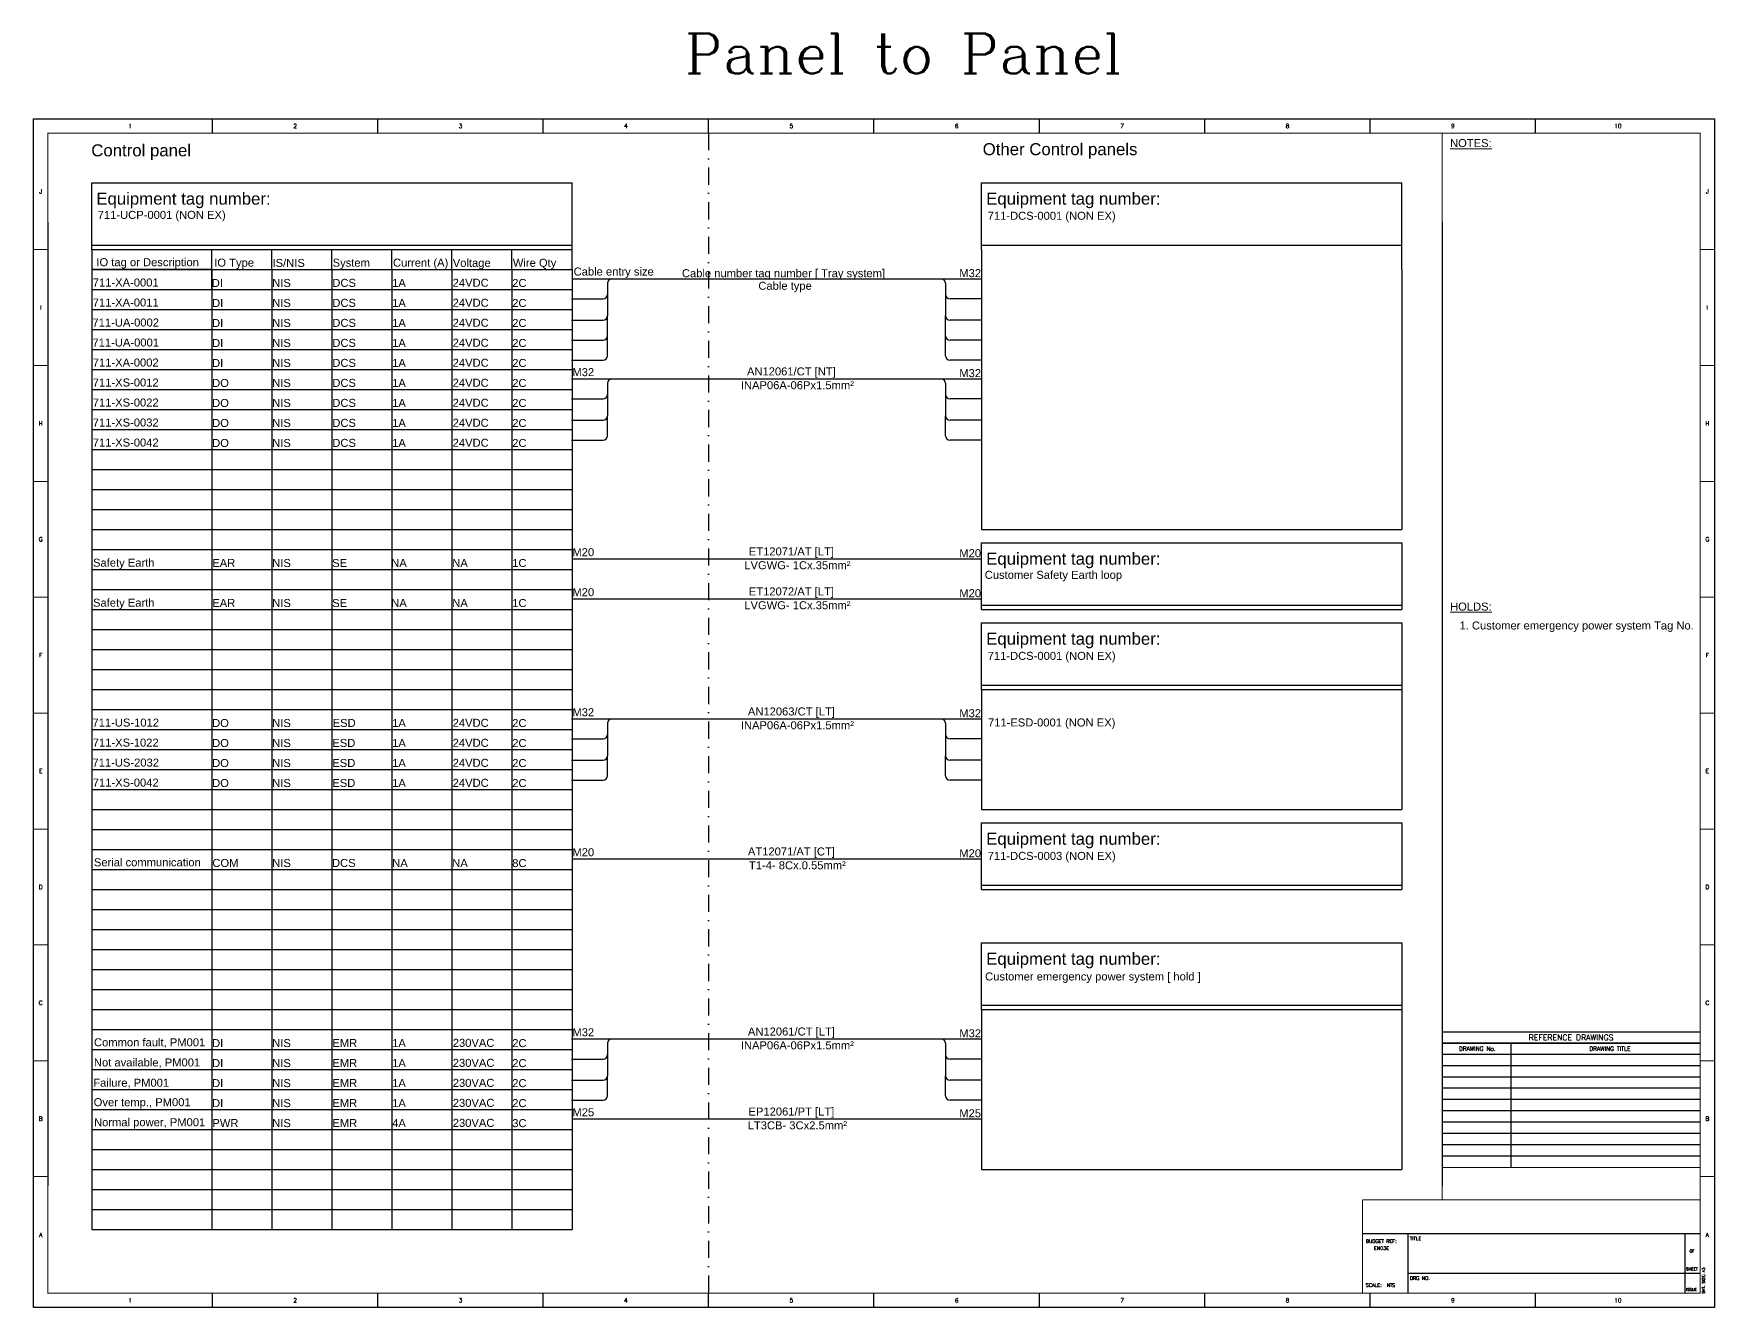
# Model space of a CAD drawing. Header units: millimetres. Extents: x 1546 to 3944, y 8323 to 8646.
# Drawn here: x 3523.7 to 3943.7, y 8323 to 8641.4 of the extents above; entities that cross this region are included whole.
import ezdxf
from ezdxf.enums import TextEntityAlignment as Align

# ---------------------------------------------------------------- set-up
doc = ezdxf.new("R2010")
doc.units = ezdxf.units.MM
doc.linetypes.add('DGN Style 4', pattern=[8.553394, 4.276697, -2.138348, 0, -2.138348])
for name, color, linetype in [('BORDER', 131, 'Continuous'), ('CABLE', 1, 'Continuous'), ('LOCATION', 4, 'Continuous')]:
    doc.layers.add(name, color=color, linetype=linetype)
doc.layers.add('Text', color=7, linetype='Continuous', lineweight=13)
doc.styles.add('Arial', font='arial.ttf', dxfattribs={"width": 0.9, "height": 225})
doc.styles.add('ROMANC', font='romanc.shx')
doc.styles.add('ROMANS', font='romans.shx', dxfattribs={"height": 3})

msp = doc.modelspace()

# ---------------------------------------------------------------- linework, layer by layer
for p, q in [((3568.4, 8616.51), (3568.4, 8620.05)), ((3609.73, 8616.51), (3609.73, 8620.05)), ((3651.06, 8616.51), (3651.06, 8620.05)), ((3692.38, 8616.51), (3692.38, 8620.05)), ((3733.71, 8616.51), (3733.71, 8620.05)), ((3775.04, 8616.51), (3775.04, 8620.05)), ((3816.37, 8616.51), (3816.37, 8620.05)), ((3857.7, 8616.51), (3857.7, 8620.05)), ((3899.03, 8616.51), (3899.03, 8620.05)), ((3568.4, 8322.97), (3568.4, 8326.51)), ((3609.73, 8322.97), (3609.73, 8326.51)), ((3651.06, 8322.97), (3651.06, 8326.51)), ((3692.38, 8322.97), (3692.38, 8326.51)), ((3733.71, 8322.97), (3733.71, 8326.51)), ((3775.04, 8322.97), (3775.04, 8326.51)), ((3816.37, 8322.97), (3816.37, 8326.51)), ((3857.7, 8322.97), (3857.7, 8326.51)), ((3899.03, 8322.97), (3899.03, 8326.51))]:
    msp.add_line(p, q)
at = {"linetype": 'ByBlock', "lineweight": 5}
for p, q in [((3523.71, 8587.37), (3527.25, 8587.37)), ((3940.18, 8587.37), (3943.71, 8587.37)), ((3523.71, 8558.41), (3527.25, 8558.41)), ((3940.18, 8558.41), (3943.71, 8558.41)), ((3523.71, 8529.44), (3527.25, 8529.44)), ((3940.18, 8529.44), (3943.71, 8529.44)), ((3523.71, 8500.48), (3527.25, 8500.48)), ((3940.18, 8500.48), (3943.71, 8500.48)), ((3523.71, 8471.51), (3527.25, 8471.51)), ((3940.18, 8471.51), (3943.71, 8471.51)), ((3523.71, 8442.54), (3527.25, 8442.54)), ((3940.18, 8442.54), (3943.71, 8442.54)), ((3523.71, 8413.58), (3527.25, 8413.58)), ((3940.18, 8413.58), (3943.71, 8413.58)), ((3523.71, 8384.61), (3527.25, 8384.61)), ((3940.18, 8384.61), (3943.71, 8384.61)), ((3523.71, 8355.65), (3527.25, 8355.65)), ((3940.18, 8355.65), (3943.71, 8355.65))]:
    msp.add_line(p, q, dxfattribs=at)
at = {"layer": 'BORDER', "linetype": 'DGN Style 4'}
msp.add_line((3692.38, 8616.51), (3692.38, 8322.97), dxfattribs=at)
at = {"layer": 'BORDER'}
for p, q in [((3538.25, 8587.41), (3538.25, 8604.06)), ((3538.25, 8604.06), (3658.25, 8604.06)), ((3658.25, 8582.41), (3658.25, 8604.06)), ((3760.6, 8604.06), (3865.6, 8604.06)), ((3760.6, 8587.41), (3760.6, 8604.06)), ((3865.6, 8587.41), (3865.6, 8604.06)), ((3527.25, 8594.26), (3527.25, 8353.35)), ((3875.65, 8594.26), (3875.65, 8353.35)), ((3538.25, 8588.51), (3658.25, 8588.51)), ((3538.25, 8587.41), (3553.25, 8587.41)), ((3538.25, 8587.41), (3538.25, 8577.41)), ((3538.25, 8587.41), (3538.25, 8582.41)), ((3568.25, 8582.41), (3568.25, 8587.41)), ((3583.25, 8582.41), (3583.25, 8587.41)), ((3598.25, 8582.41), (3598.25, 8587.41)), ((3613.25, 8582.41), (3613.25, 8587.41)), ((3613.25, 8582.41), (3613.25, 8587.41)), ((3613.25, 8587.41), (3643.25, 8587.41)), ((3628.25, 8582.41), (3628.25, 8587.41)), ((3643.25, 8582.41), (3643.25, 8587.41)), ((3643.25, 8587.41), (3658.25, 8587.41)), ((3760.6, 8587.41), (3760.6, 8577.41)), ((3760.6, 8587.41), (3760.6, 8582.41)), ((3835.6, 8588.51), (3865.6, 8588.51)), ((3865.6, 8582.41), (3865.6, 8587.41)), ((3538.25, 8582.41), (3553.25, 8582.41)), ((3568.25, 8582.41), (3538.25, 8582.41)), ((3538.25, 8582.41), (3538.25, 8577.41)), ((3553.25, 8582.41), (3568.25, 8582.41)), ((3568.25, 8582.41), (3583.25, 8582.41)), ((3568.25, 8582.41), (3568.25, 8342.41)), ((3568.25, 8577.41), (3568.25, 8582.41)), ((3583.25, 8582.41), (3598.25, 8582.41)), ((3583.25, 8582.41), (3583.25, 8342.41)), ((3598.25, 8582.41), (3613.25, 8582.41)), ((3598.25, 8582.41), (3598.25, 8342.41)), ((3613.25, 8582.41), (3613.25, 8342.41)), ((3613.25, 8582.41), (3613.25, 8342.41)), ((3613.25, 8582.41), (3643.25, 8582.41)), ((3628.25, 8582.41), (3628.25, 8342.41)), ((3643.25, 8582.41), (3643.25, 8342.41)), ((3643.25, 8582.41), (3658.25, 8582.41)), ((3658.25, 8582.41), (3658.25, 8342.41)), ((3760.6, 8582.41), (3760.6, 8577.41)), ((3865.6, 8582.41), (3865.6, 8517.41)), ((3538.25, 8577.41), (3553.25, 8577.41)), ((3538.25, 8577.41), (3568.25, 8577.41)), ((3538.25, 8577.41), (3538.25, 8342.41)), ((3553.25, 8577.41), (3613.25, 8577.41)), ((3613.25, 8577.41), (3643.25, 8577.41)), ((3643.25, 8577.41), (3658.25, 8577.41)), ((3760.6, 8577.41), (3760.6, 8517.41)), ((3538.25, 8572.41), (3553.25, 8572.41)), ((3553.25, 8572.41), (3613.25, 8572.41)), ((3613.25, 8572.41), (3643.25, 8572.41)), ((3643.25, 8572.41), (3658.25, 8572.41)), ((3538.25, 8567.41), (3553.25, 8567.41)), ((3553.25, 8567.41), (3613.25, 8567.41)), ((3613.25, 8567.41), (3643.25, 8567.41)), ((3613.25, 8567.41), (3643.25, 8567.41)), ((3643.25, 8567.41), (3658.25, 8567.41)), ((3538.25, 8562.41), (3553.25, 8562.41)), ((3553.25, 8562.41), (3613.25, 8562.41)), ((3613.25, 8562.41), (3643.25, 8562.41)), ((3643.25, 8562.41), (3658.25, 8562.41)), ((3538.25, 8557.41), (3553.25, 8557.41)), ((3553.25, 8557.41), (3613.25, 8557.41)), ((3613.25, 8557.41), (3643.25, 8557.41)), ((3643.25, 8557.41), (3658.25, 8557.41)), ((3538.25, 8552.41), (3553.25, 8552.41)), ((3553.25, 8552.41), (3613.25, 8552.41)), ((3613.25, 8552.41), (3643.25, 8552.41)), ((3643.25, 8552.41), (3658.25, 8552.41)), ((3538.25, 8547.41), (3553.25, 8547.41)), ((3553.25, 8547.41), (3613.25, 8547.41)), ((3613.25, 8547.41), (3643.25, 8547.41)), ((3643.25, 8547.41), (3658.25, 8547.41)), ((3538.25, 8542.41), (3553.25, 8542.41)), ((3553.25, 8542.41), (3613.25, 8542.41)), ((3613.25, 8542.41), (3643.25, 8542.41)), ((3643.25, 8542.41), (3658.25, 8542.41)), ((3643.25, 8542.41), (3658.25, 8542.41)), ((3538.25, 8537.41), (3553.25, 8537.41)), ((3553.25, 8537.41), (3613.25, 8537.41)), ((3613.25, 8537.41), (3643.25, 8537.41)), ((3643.25, 8537.41), (3658.25, 8537.41)), ((3538.25, 8532.41), (3553.25, 8532.41)), ((3553.25, 8532.41), (3613.25, 8532.41)), ((3613.25, 8532.41), (3643.25, 8532.41)), ((3643.25, 8532.41), (3658.25, 8532.41)), ((3538.25, 8527.41), (3553.25, 8527.41)), ((3553.25, 8527.41), (3613.25, 8527.41)), ((3613.25, 8527.41), (3643.25, 8527.41)), ((3643.25, 8527.41), (3658.25, 8527.41)), ((3538.25, 8522.41), (3553.25, 8522.41)), ((3553.25, 8522.41), (3613.25, 8522.41)), ((3613.25, 8522.41), (3643.25, 8522.41)), ((3643.25, 8522.41), (3658.25, 8522.41)), ((3538.25, 8517.41), (3553.25, 8517.41)), ((3553.25, 8517.41), (3613.25, 8517.41)), ((3613.25, 8517.41), (3643.25, 8517.41)), ((3643.25, 8517.41), (3658.25, 8517.41)), ((3760.6, 8517.41), (3775.6, 8517.41)), ((3760.6, 8514.06), (3865.6, 8514.06)), ((3760.6, 8497.41), (3760.6, 8514.06)), ((3775.6, 8517.41), (3835.6, 8517.41)), ((3775.6, 8517.41), (3835.6, 8517.41)), ((3835.6, 8517.41), (3865.6, 8517.41)), ((3865.6, 8514.06), (3865.6, 8497.41)), ((3538.25, 8512.41), (3553.25, 8512.41)), ((3553.25, 8512.41), (3613.25, 8512.41)), ((3613.25, 8512.41), (3643.25, 8512.41)), ((3643.25, 8512.41), (3658.25, 8512.41)), ((3538.25, 8507.41), (3553.25, 8507.41)), ((3553.25, 8507.41), (3613.25, 8507.41)), ((3613.25, 8507.41), (3643.25, 8507.41)), ((3643.25, 8507.41), (3658.25, 8507.41)), ((3538.25, 8502.41), (3553.25, 8502.41)), ((3553.25, 8502.41), (3613.25, 8502.41)), ((3613.25, 8502.41), (3643.25, 8502.41)), ((3643.25, 8502.41), (3658.25, 8502.41)), ((3538.25, 8497.41), (3553.25, 8497.41)), ((3553.25, 8497.41), (3613.25, 8497.41)), ((3613.25, 8497.41), (3643.25, 8497.41)), ((3643.25, 8497.41), (3658.25, 8497.41)), ((3760.6, 8497.41), (3775.6, 8497.41)), ((3835.6, 8498.51), (3865.6, 8498.51)), ((3835.6, 8497.41), (3865.6, 8497.41)), ((3538.25, 8492.41), (3553.25, 8492.41)), ((3553.25, 8492.41), (3613.25, 8492.41)), ((3613.25, 8492.41), (3643.25, 8492.41)), ((3643.25, 8492.41), (3658.25, 8492.41)), ((3760.6, 8494.06), (3865.6, 8494.06)), ((3760.6, 8477.41), (3760.6, 8494.06)), ((3865.6, 8494.06), (3865.6, 8447.41)), ((3538.25, 8487.41), (3553.25, 8487.41)), ((3553.25, 8487.41), (3613.25, 8487.41)), ((3613.25, 8487.41), (3643.25, 8487.41)), ((3643.25, 8487.41), (3658.25, 8487.41)), ((3538.25, 8482.41), (3553.25, 8482.41)), ((3553.25, 8482.41), (3613.25, 8482.41)), ((3613.25, 8482.41), (3643.25, 8482.41)), ((3643.25, 8482.41), (3658.25, 8482.41)), ((3538.25, 8477.41), (3553.25, 8477.41)), ((3553.25, 8477.41), (3613.25, 8477.41)), ((3613.25, 8477.41), (3643.25, 8477.41)), ((3643.25, 8477.41), (3658.25, 8477.41)), ((3760.6, 8477.41), (3775.6, 8477.41)), ((3760.6, 8477.41), (3760.6, 8467.41)), ((3760.6, 8477.41), (3760.6, 8472.41)), ((3835.6, 8478.51), (3865.6, 8478.51)), ((3835.6, 8477.41), (3865.6, 8477.41)), ((3538.25, 8472.41), (3553.25, 8472.41)), ((3553.25, 8472.41), (3613.25, 8472.41)), ((3613.25, 8472.41), (3643.25, 8472.41)), ((3643.25, 8472.41), (3658.25, 8472.41)), ((3760.6, 8472.41), (3760.6, 8467.41)), ((3538.25, 8467.41), (3553.25, 8467.41)), ((3553.25, 8467.41), (3613.25, 8467.41)), ((3613.25, 8467.41), (3643.25, 8467.41)), ((3643.25, 8467.41), (3658.25, 8467.41)), ((3760.6, 8467.41), (3760.6, 8447.41)), ((3538.25, 8462.41), (3553.25, 8462.41)), ((3553.25, 8462.41), (3613.25, 8462.41)), ((3613.25, 8462.41), (3643.25, 8462.41)), ((3643.25, 8462.41), (3658.25, 8462.41)), ((3538.25, 8457.41), (3553.25, 8457.41)), ((3553.25, 8457.41), (3613.25, 8457.41)), ((3613.25, 8457.41), (3643.25, 8457.41)), ((3643.25, 8457.41), (3658.25, 8457.41)), ((3538.25, 8452.41), (3553.25, 8452.41)), ((3538.25, 8452.41), (3553.25, 8452.41)), ((3553.25, 8452.41), (3613.25, 8452.41)), ((3553.25, 8452.41), (3613.25, 8452.41)), ((3613.25, 8452.41), (3643.25, 8452.41)), ((3643.25, 8452.41), (3658.25, 8452.41)), ((3538.25, 8447.41), (3553.25, 8447.41)), ((3553.25, 8447.41), (3613.25, 8447.41)), ((3613.25, 8447.41), (3643.25, 8447.41)), ((3643.25, 8447.41), (3658.25, 8447.41)), ((3760.6, 8447.41), (3865.6, 8447.41)), ((3538.25, 8442.41), (3553.25, 8442.41)), ((3553.25, 8442.41), (3613.25, 8442.41)), ((3613.25, 8442.41), (3643.25, 8442.41)), ((3643.25, 8442.41), (3658.25, 8442.41)), ((3760.6, 8444.06), (3865.6, 8444.06)), ((3760.6, 8427.41), (3760.6, 8444.06)), ((3865.6, 8444.06), (3865.6, 8427.41)), ((3538.25, 8437.41), (3553.25, 8437.41)), ((3553.25, 8437.41), (3613.25, 8437.41)), ((3613.25, 8437.41), (3643.25, 8437.41)), ((3643.25, 8437.41), (3658.25, 8437.41)), ((3538.25, 8432.41), (3553.25, 8432.41)), ((3553.25, 8432.41), (3613.25, 8432.41)), ((3613.25, 8432.41), (3643.25, 8432.41)), ((3643.25, 8432.41), (3658.25, 8432.41)), ((3538.25, 8427.41), (3553.25, 8427.41)), ((3553.25, 8427.41), (3613.25, 8427.41)), ((3613.25, 8427.41), (3643.25, 8427.41)), ((3643.25, 8427.41), (3658.25, 8427.41)), ((3760.6, 8427.41), (3865.6, 8427.41)), ((3835.6, 8428.51), (3865.6, 8428.51)), ((3538.25, 8422.41), (3553.25, 8422.41)), ((3553.25, 8422.41), (3613.25, 8422.41)), ((3613.25, 8422.41), (3643.25, 8422.41)), ((3643.25, 8422.41), (3658.25, 8422.41)), ((3538.25, 8417.41), (3553.25, 8417.41)), ((3553.25, 8417.41), (3613.25, 8417.41)), ((3613.25, 8417.41), (3643.25, 8417.41)), ((3643.25, 8417.41), (3658.25, 8417.41)), ((3760.6, 8414.06), (3865.6, 8414.06)), ((3760.6, 8397.41), (3760.6, 8414.06)), ((3865.6, 8414.06), (3865.6, 8367.41)), ((3538.25, 8412.41), (3553.25, 8412.41)), ((3553.25, 8412.41), (3613.25, 8412.41)), ((3613.25, 8412.41), (3643.25, 8412.41)), ((3643.25, 8412.41), (3658.25, 8412.41)), ((3538.25, 8407.41), (3553.25, 8407.41)), ((3553.25, 8407.41), (3613.25, 8407.41)), ((3613.25, 8407.41), (3643.25, 8407.41)), ((3643.25, 8407.41), (3658.25, 8407.41)), ((3538.25, 8402.41), (3553.25, 8402.41)), ((3553.25, 8402.41), (3613.25, 8402.41)), ((3613.25, 8402.41), (3643.25, 8402.41)), ((3643.25, 8402.41), (3658.25, 8402.41)), ((3538.25, 8397.41), (3553.25, 8397.41)), ((3538.25, 8397.41), (3553.25, 8397.41)), ((3553.25, 8397.41), (3613.25, 8397.41)), ((3553.25, 8397.41), (3613.25, 8397.41)), ((3613.25, 8397.41), (3643.25, 8397.41)), ((3643.25, 8397.41), (3658.25, 8397.41)), ((3760.6, 8397.41), (3775.6, 8397.41)), ((3760.6, 8397.41), (3760.6, 8387.41)), ((3760.6, 8397.41), (3760.6, 8392.41)), ((3835.6, 8398.51), (3865.6, 8398.51)), ((3835.6, 8397.41), (3865.6, 8397.41)), ((3538.25, 8392.41), (3553.25, 8392.41)), ((3553.25, 8392.41), (3613.25, 8392.41)), ((3613.25, 8392.41), (3643.25, 8392.41)), ((3613.25, 8392.41), (3643.25, 8392.41)), ((3643.25, 8392.41), (3658.25, 8392.41)), ((3760.6, 8392.41), (3760.6, 8387.41)), ((3875.65, 8391.85), (3940.18, 8391.85)), ((3538.25, 8387.41), (3553.25, 8387.41)), ((3553.25, 8387.41), (3613.25, 8387.41)), ((3613.25, 8387.41), (3643.25, 8387.41)), ((3643.25, 8387.41), (3658.25, 8387.41)), ((3760.6, 8387.41), (3760.6, 8367.41)), ((3875.65, 8389.03), (3940.18, 8389.03)), ((3940.18, 8389.03), (3875.65, 8389.03)), ((3892.96, 8357.94), (3892.96, 8389.03)), ((3940.18, 8386.2), (3875.65, 8386.2)), ((3940.18, 8383.38), (3875.65, 8383.38)), ((3538.25, 8382.41), (3553.25, 8382.41)), ((3553.25, 8382.41), (3613.25, 8382.41)), ((3613.25, 8382.41), (3643.25, 8382.41)), ((3643.25, 8382.41), (3658.25, 8382.41)), ((3940.18, 8380.55), (3875.65, 8380.55)), ((3538.25, 8377.41), (3553.25, 8377.41)), ((3553.25, 8377.41), (3613.25, 8377.41)), ((3613.25, 8377.41), (3643.25, 8377.41)), ((3643.25, 8377.41), (3658.25, 8377.41)), ((3940.18, 8377.73), (3875.65, 8377.73)), ((3940.18, 8374.9), (3875.65, 8374.9)), ((3538.25, 8372.41), (3553.25, 8372.41)), ((3553.25, 8372.41), (3613.25, 8372.41)), ((3613.25, 8372.41), (3643.25, 8372.41)), ((3643.25, 8372.41), (3658.25, 8372.41)), ((3940.18, 8372.07), (3875.65, 8372.07)), ((3538.25, 8367.41), (3553.25, 8367.41)), ((3553.25, 8367.41), (3613.25, 8367.41)), ((3613.25, 8367.41), (3643.25, 8367.41)), ((3643.25, 8367.41), (3658.25, 8367.41)), ((3760.6, 8367.41), (3760.6, 8357.41)), ((3865.6, 8367.41), (3865.6, 8357.41)), ((3940.18, 8369.25), (3875.65, 8369.25)), ((3940.18, 8366.42), (3875.65, 8366.42)), ((3538.25, 8362.41), (3553.25, 8362.41)), ((3553.25, 8362.41), (3613.25, 8362.41)), ((3613.25, 8362.41), (3643.25, 8362.41)), ((3643.25, 8362.41), (3658.25, 8362.41)), ((3940.18, 8363.6), (3875.65, 8363.6)), ((3940.18, 8360.77), (3875.65, 8360.77)), ((3538.25, 8357.41), (3553.25, 8357.41)), ((3553.25, 8357.41), (3613.25, 8357.41)), ((3613.25, 8357.41), (3643.25, 8357.41)), ((3613.25, 8357.41), (3643.25, 8357.41)), ((3643.25, 8357.41), (3658.25, 8357.41)), ((3760.6, 8357.41), (3865.6, 8357.41)), ((3538.25, 8352.41), (3553.25, 8352.41)), ((3553.25, 8352.41), (3613.25, 8352.41)), ((3613.25, 8352.41), (3643.25, 8352.41)), ((3643.25, 8352.41), (3658.25, 8352.41)), ((3538.25, 8347.41), (3553.25, 8347.41)), ((3553.25, 8347.41), (3613.25, 8347.41)), ((3613.25, 8347.41), (3643.25, 8347.41)), ((3643.25, 8347.41), (3658.25, 8347.41)), ((3538.25, 8342.41), (3553.25, 8342.41)), ((3553.25, 8342.41), (3613.25, 8342.41)), ((3613.25, 8342.41), (3643.25, 8342.41)), ((3643.25, 8342.41), (3658.25, 8342.41)), ((3940.18, 8341.34), (3855.76, 8341.34)), ((3867.17, 8326.51), (3867.17, 8341.34)), ((3936.3, 8341.34), (3936.3, 8326.51)), ((3940.18, 8331.45), (3867.17, 8331.45)), ((3936.3, 8331.45), (3936.3, 8326.51))]:
    msp.add_line(p, q, dxfattribs=at)
msp.add_lwpolyline([(3523.71, 8620.05), (3943.71, 8620.05), (3943.71, 8322.97), (3523.71, 8322.97)], close=True, dxfattribs=at)
at = {"layer": 'BORDER', "const_width": 0.247}
msp.add_lwpolyline([(3940.18, 8616.51), (3527.25, 8616.51), (3527.25, 8326.51), (3940.18, 8326.51)], close=True, dxfattribs=at)
for points in [[(3875.65, 8349.82), (3875.65, 8616.51)], [(3875.65, 8357.94), (3940.18, 8357.94)], [(3855.76, 8326.51), (3855.76, 8349.82)], [(3855.76, 8349.82), (3940.18, 8349.82)]]:
    msp.add_lwpolyline(points, dxfattribs=at)
at = {"layer": 'CABLE', "color": 0}
for p, q in [((3658.25, 8580.09), (3716.87, 8580.09)), ((3658.25, 8580.09), (3753.91, 8580.09)), ((3667.12, 8578.99), (3667.12, 8570.8)), ((3751.61, 8578.99), (3751.61, 8570.8)), ((3753.91, 8580.09), (3760.6, 8580.09)), ((3658.15, 8575.05), (3666.02, 8575.05)), ((3760.58, 8575.05), (3752.71, 8575.05)), ((3643.15, 8570.09), (3643.25, 8570.09)), ((3658.15, 8569.76), (3666.02, 8569.76)), ((3667.12, 8560.86), (3667.12, 8570.8)), ((3751.61, 8560.86), (3751.61, 8570.86)), ((3760.58, 8569.76), (3752.71, 8569.76)), ((3865.51, 8570.09), (3865.6, 8570.09)), ((3658.15, 8564.76), (3666.02, 8564.76)), ((3760.58, 8564.76), (3752.71, 8564.76)), ((3658.15, 8559.76), (3666.02, 8559.76)), ((3760.58, 8559.76), (3752.71, 8559.76)), ((3658.15, 8555.09), (3760.6, 8555.09)), ((3658.25, 8555.09), (3716.87, 8555.09)), ((3667.12, 8553.99), (3667.12, 8545.8)), ((3751.61, 8553.99), (3751.61, 8545.8)), ((3753.91, 8555.09), (3760.6, 8555.09)), ((3658.15, 8550.05), (3666.02, 8550.05)), ((3760.58, 8550.05), (3752.71, 8550.05)), ((3658.15, 8544.76), (3666.02, 8544.76)), ((3667.12, 8540.86), (3667.12, 8545.8)), ((3751.61, 8540.86), (3751.61, 8545.86)), ((3760.58, 8544.76), (3752.71, 8544.76)), ((3658.15, 8539.76), (3666.02, 8539.76)), ((3760.58, 8539.76), (3752.71, 8539.76)), ((3658.25, 8510.09), (3753.91, 8510.09)), ((3753.91, 8510.09), (3760.6, 8510.1)), ((3658.25, 8500.09), (3753.91, 8500.09)), ((3753.91, 8500.09), (3760.6, 8500.1)), ((3658.15, 8470.09), (3760.6, 8470.09)), ((3658.25, 8470.09), (3716.87, 8470.09)), ((3667.12, 8468.99), (3667.12, 8460.8)), ((3751.61, 8468.99), (3751.61, 8460.8)), ((3753.91, 8470.09), (3760.6, 8470.09)), ((3753.91, 8470.09), (3760.6, 8470.09)), ((3658.15, 8465.05), (3666.02, 8465.05)), ((3760.58, 8465.05), (3752.71, 8465.05)), ((3658.15, 8459.76), (3666.02, 8459.76)), ((3667.12, 8455.86), (3667.12, 8460.8)), ((3751.61, 8455.86), (3751.61, 8460.86)), ((3760.58, 8459.76), (3752.71, 8459.76)), ((3658.15, 8454.76), (3666.02, 8454.76)), ((3760.58, 8454.76), (3752.71, 8454.76)), ((3658.25, 8435.09), (3753.91, 8435.09)), ((3753.91, 8435.09), (3760.6, 8435.1)), ((3658.15, 8390.09), (3760.6, 8390.09)), ((3658.25, 8390.09), (3716.87, 8390.09)), ((3667.12, 8388.99), (3667.12, 8380.8)), ((3751.61, 8388.99), (3751.61, 8380.8)), ((3753.91, 8390.09), (3760.6, 8390.09)), ((3658.15, 8385.05), (3666.02, 8385.05)), ((3760.58, 8385.05), (3752.71, 8385.05)), ((3658.15, 8379.76), (3666.02, 8379.76)), ((3667.12, 8375.86), (3667.12, 8380.8)), ((3751.61, 8375.86), (3751.61, 8380.86)), ((3760.58, 8379.76), (3752.71, 8379.76)), ((3658.15, 8374.76), (3666.02, 8374.76)), ((3760.58, 8374.76), (3752.71, 8374.76)), ((3658.25, 8370.09), (3701.87, 8370.09)), ((3658.25, 8370.09), (3753.91, 8370.09)), ((3753.91, 8370.09), (3760.6, 8370.09))]:
    msp.add_line(p, q, dxfattribs=at)
for centre, start, end in [((3668.22, 8578.99), 90, 180), ((3750.51, 8578.99), 0, 90), ((3666.02, 8576.15), 270, 0), ((3752.71, 8576.15), 180, 270), ((3666.02, 8570.86), 270, 0), ((3752.71, 8570.86), 180, 270), ((3666.02, 8565.86), 270, 0), ((3752.71, 8565.86), 180, 270), ((3666.02, 8560.86), 270, 0), ((3752.71, 8560.86), 180, 270), ((3668.22, 8553.99), 90, 180), ((3750.51, 8553.99), 0, 90), ((3666.02, 8551.15), 270, 0), ((3752.71, 8551.15), 180, 270), ((3666.02, 8545.86), 270, 0), ((3752.71, 8545.86), 180, 270), ((3666.02, 8540.86), 270, 0), ((3752.71, 8540.86), 180, 270), ((3668.22, 8468.99), 90, 180), ((3750.51, 8468.99), 0, 90), ((3666.02, 8466.15), 270, 0), ((3752.71, 8466.15), 180, 270), ((3666.02, 8460.86), 270, 0), ((3752.71, 8460.86), 180, 270), ((3666.02, 8455.86), 270, 0), ((3752.71, 8455.86), 180, 270), ((3668.22, 8388.99), 90, 180), ((3750.51, 8388.99), 0, 90), ((3666.02, 8386.15), 270, 0), ((3752.71, 8386.15), 180, 270), ((3666.02, 8380.86), 270, 0), ((3752.71, 8380.86), 180, 270), ((3666.02, 8375.86), 270, 0), ((3752.71, 8375.86), 180, 270)]:
    msp.add_arc(centre, 1.1, start, end, dxfattribs=at)
at = {"layer": 'LOCATION', "ltscale": 0.2}
for p, q in [((3538.25, 8587.41), (3613.25, 8587.41)), ((3760.6, 8588.51), (3835.6, 8588.51)), ((3760.6, 8498.51), (3835.6, 8498.51)), ((3760.6, 8497.41), (3835.6, 8497.41)), ((3760.6, 8478.51), (3835.6, 8478.51)), ((3760.6, 8477.41), (3835.6, 8477.41)), ((3760.6, 8428.51), (3835.6, 8428.51)), ((3760.6, 8398.51), (3835.6, 8398.51)), ((3760.6, 8397.41), (3835.6, 8397.41))]:
    msp.add_line(p, q, dxfattribs=at)

# ---------------------------------------------------------------- texts
at = {"linetype": 'ByBlock', "lineweight": -2, "style": 'ROMANS'}
for s, p in [('1', (3547.82, 8618.28)), ('2', (3589.06, 8618.28)), ('3', (3630.39, 8618.28)), ('4', (3671.72, 8618.28)), ('5', (3713.05, 8618.28)), ('6', (3754.38, 8618.28)), ('7', (3795.71, 8618.28)), ('8', (3837.04, 8618.28)), ('9', (3878.36, 8618.28)), ('10', (3919.6, 8618.28)), ('J', (3525.48, 8601.94)), ('J', (3941.95, 8601.94)), ('I', (3525.48, 8572.89)), ('I', (3941.95, 8572.89)), ('H', (3525.48, 8543.92)), ('H', (3941.95, 8543.92)), ('G', (3525.48, 8514.96)), ('G', (3941.95, 8514.96)), ('F', (3525.48, 8485.99)), ('F', (3941.95, 8485.99)), ('E', (3525.48, 8457.03)), ('E', (3941.95, 8457.03)), ('D', (3525.48, 8428.06)), ('D', (3941.95, 8428.06)), ('C', (3525.48, 8399.1)), ('C', (3941.95, 8399.1)), ('B', (3525.48, 8370.13)), ('B', (3941.95, 8370.13)), ('A', (3525.48, 8341.08)), ('A', (3941.95, 8341.08)), ('1', (3547.82, 8324.74)), ('2', (3589.06, 8324.74)), ('3', (3630.39, 8324.74)), ('4', (3671.72, 8324.74)), ('5', (3713.05, 8324.74)), ('6', (3754.38, 8324.74)), ('7', (3795.71, 8324.74)), ('8', (3837.04, 8324.74)), ('9', (3878.36, 8324.74)), ('10', (3919.6, 8324.74))]:
    msp.add_text(s, height=1.06, dxfattribs=at).set_placement(p, align=Align.MIDDLE_CENTER)
at = {"layer": 'BORDER', "color": 7, "ltscale": 0.25, "style": 'ROMANC'}
msp.add_text('Panel to Panel', height=10, dxfattribs=at).set_placement((3686.5, 8641.36), align=Align.TOP_LEFT)
at = {"layer": 'BORDER'}
for s, height, style, p in [('DRAWING No.', 1.0597, 'ROMANS', (3884.48, 8387.62)), ('REFERENCE DRAWINGS', 1.413, 'ROMANC', (3907.91, 8390.44)), ('DRAWING TITLE', 1.0597, 'ROMANS', (3917.63, 8387.62))]:
    msp.add_text(s, height=height, dxfattribs=dict(at, style=style)).set_placement(p, align=Align.MIDDLE)
for s, height, style, p in [('BUDGET REF:', 0.8831, 'ROMANC', (3856.59, 8339.08)), ('EN03E', 0.883, 'ROMANC', (3858.65, 8337.33)), ('TITLE', 0.883, 'ROMANC', (3867.6, 8339.76)), ('SCALE:', 0.883, 'ROMANC', (3856.59, 8328.09)), ('DRG NO.', 0.883, 'ROMANC', (3867.6, 8329.84)), ('ISSUE', 0.706, 'ROMANS', (3936.65, 8327.09))]:
    msp.add_text(s, height=height, dxfattribs=dict(at, style=style)).set_placement(p)
at = {"layer": 'BORDER', "style": 'ROMANS'}
for s, p in [('OF', (3938.11, 8336.71)), ('SHEET', (3938.11, 8332.21))]:
    msp.add_text(s, height=0.706, dxfattribs=at).set_placement(p, align=Align.CENTER)
msp.add_text('SHT. SIZE: A3', height=0.7065, rotation=90, dxfattribs=at).set_placement((3940.64, 8326.41), align=Align.TOP_LEFT)
at = {"layer": 'BORDER', "ltscale": 0.25, "style": 'ROMANC', "width": 0.9}
msp.add_text('NTS', height=0.883, dxfattribs=at).set_placement((3861.89, 8328.09))
at = {"layer": 'CABLE', "color": 3, "style": 'Arial'}
for s, p in [('Cable entry size', (3668.66, 8581.89)), ('Cable number tag number [ Tray system]', (3711.1, 8581.47)), ('M32', (3757.74, 8581.49)), ('M32', (3661.07, 8556.74)), ('AN12061/CT [NT]', (3713.07, 8556.93)), ('M32', (3757.74, 8556.49)), ('M20', (3661.07, 8511.74)), ('ET12071/AT [LT]', (3713.07, 8511.93)), ('M20', (3757.74, 8511.49)), ('M20', (3661.07, 8501.74)), ('ET12072/AT [LT]', (3713.07, 8501.93)), ('M20', (3757.74, 8501.49)), ('M32', (3661.07, 8471.74)), ('AN12063/CT [LT]', (3713.07, 8471.93)), ('M32', (3757.74, 8471.49)), ('AT12071/AT [CT]', (3713.07, 8436.93)), ('M20', (3661.07, 8436.74)), ('M20', (3757.74, 8436.49)), ('M32', (3661.07, 8391.74)), ('AN12061/CT [LT]', (3713.07, 8391.93)), ('M32', (3757.74, 8391.49)), ('M25', (3661.07, 8371.74)), ('EP12061/PT [LT]', (3713.07, 8371.93)), ('M25', (3757.74, 8371.49))]:
    msp.add_text(s, height=2, dxfattribs=at).set_placement(p, align=Align.MIDDLE_CENTER)
at = {"layer": 'CABLE', "color": 2, "style": 'Arial'}
for s, p in [('Cable type', (3711.5, 8577.33)), ('INAP06A-06Px1.5mm²', (3714.57, 8552.48)), ('LVGWG- 1Cx.35mm²', (3714.57, 8507.48)), ('LVGWG- 1Cx.35mm²', (3714.57, 8497.48)), ('INAP06A-06Px1.5mm²', (3714.57, 8467.48)), ('T1-4- 8Cx.0.55mm²', (3714.57, 8432.48)), ('INAP06A-06Px1.5mm²', (3714.57, 8387.48)), ('LT3CB- 3Cx2.5mm²', (3714.57, 8367.48))]:
    msp.add_text(s, height=2, dxfattribs=at).set_placement(p, align=Align.CENTER)
at = {"layer": 'Text', "color": 7, "linetype": 'Continuous', "lineweight": 13, "style": 'Arial'}
for s, p in [('%%UNOTES:', (3877.66, 8613)), ('%%UHOLDS:', (3877.66, 8497.14))]:
    msp.add_text(s, height=2, dxfattribs=at).set_placement(p)
at = {"layer": 'Text', "style": 'Arial'}
for s, height, p in [('Control panel', 3, (3550.59, 8611.81)), ('Other Control panels', 3, (3780.21, 8612.1)), ('Equipment tag number:', 3, (3561.16, 8599.74)), ('Equipment tag number:', 3, (3783.52, 8599.74)), ('711-UCP-0001 (NON EX)', 2, (3555.72, 8595.8)), ('711-DCS-0001 (NON EX)', 2, (3778.11, 8595.58)), ('IO tag or Description', 2, (3552.21, 8583.98)), ('IO Type', 2, (3573.82, 8583.83)), ('IS/NIS', 2, (3587.44, 8584.08)), ('System', 2, (3603.09, 8583.82)), ('Current (A)', 2, (3620.43, 8583.86)), ('Voltage ', 2, (3633.58, 8583.81)), ('Wire Qty', 2, (3648.9, 8583.83)), ('711-XA-0001', 2, (3546.73, 8579.15)), ('DI', 2, (3569.62, 8579.02)), ('NIS', 2, (3585.67, 8579.04)), ('DCS', 2, (3601.31, 8579.06)), ('1A', 2, (3615.02, 8579.04)), ('24VDC', 2, (3632.93, 8579.09)), ('2C', 2, (3645.1, 8579.03)), ('711-XA-0011', 2, (3546.73, 8574.15)), ('DI', 2, (3569.7, 8574.02)), ('NIS', 2, (3585.67, 8574.04)), ('DCS', 2, (3601.31, 8574.06)), ('1A', 2, (3615.02, 8574.04)), ('24VDC', 2, (3632.93, 8574.09)), ('2C', 2, (3645.1, 8574.03)), ('711-UA-0002', 2, (3546.73, 8569.15)), ('DI', 2, (3569.7, 8569.02)), ('NIS', 2, (3585.67, 8569.04)), ('DCS', 2, (3601.31, 8569.06)), ('1A', 2, (3615.02, 8569.04)), ('24VDC', 2, (3632.93, 8569.09)), ('2C', 2, (3645.1, 8569.03)), ('711-UA-0001', 2, (3546.73, 8564.15)), ('DI', 2, (3569.7, 8564.02)), ('NIS', 2, (3585.67, 8564.04)), ('DCS', 2, (3601.31, 8564.06)), ('1A', 2, (3615.02, 8564.04)), ('24VDC', 2, (3632.93, 8564.09)), ('2C', 2, (3645.1, 8564.03)), ('711-XA-0002', 2, (3546.73, 8559.15)), ('DI', 2, (3569.7, 8559.02)), ('NIS', 2, (3585.67, 8559.04)), ('DCS', 2, (3601.31, 8559.06)), ('1A', 2, (3615.02, 8559.04)), ('24VDC', 2, (3632.93, 8559.09)), ('2C', 2, (3645.1, 8559.03)), ('711-XS-0012', 2, (3546.73, 8554.15)), ('DO', 2, (3570.42, 8554.04)), ('NIS', 2, (3585.67, 8554.04)), ('DCS', 2, (3601.31, 8554.06)), ('1A', 2, (3615.02, 8554.04)), ('24VDC', 2, (3632.93, 8554.09)), ('2C', 2, (3645.1, 8554.03)), ('711-XS-0022', 2, (3546.73, 8549.15)), ('DO', 2, (3570.42, 8549.04)), ('NIS', 2, (3585.67, 8549.04)), ('DCS', 2, (3601.31, 8549.06)), ('1A', 2, (3615.02, 8549.04)), ('24VDC', 2, (3632.93, 8549.09)), ('2C', 2, (3645.1, 8549.03)), ('711-XS-0032', 2, (3546.73, 8544.15)), ('DO', 2, (3570.42, 8544.04)), ('NIS', 2, (3585.67, 8544.04)), ('DCS', 2, (3601.31, 8544.06)), ('1A', 2, (3615.02, 8544.04)), ('24VDC', 2, (3632.93, 8544.09)), ('2C', 2, (3645.1, 8544.03)), ('711-XS-0042', 2, (3546.73, 8539.15)), ('DO', 2, (3570.42, 8539.04)), ('NIS', 2, (3585.67, 8539.04)), ('DCS', 2, (3601.31, 8539.06)), ('1A', 2, (3615.02, 8539.04)), ('24VDC', 2, (3632.93, 8539.09)), ('2C', 2, (3645.1, 8539.03)), ('Safety Earth', 2, (3546.24, 8508.87)), ('EAR', 2, (3571.23, 8509.05)), ('NIS', 2, (3585.67, 8509.04)), ('SE', 2, (3600.18, 8509.03)), ('NA', 2, (3615.02, 8509.04)), ('NA', 2, (3630.27, 8509.04)), ('1C', 2, (3645.1, 8509.03)), ('Equipment tag number:', 3, (3783.52, 8509.74)), ('Customer Safety Earth loop', 2, (3778.54, 8505.83)), ('Safety Earth', 2, (3546.24, 8498.87)), ('EAR', 2, (3571.23, 8499.05)), ('NIS', 2, (3585.67, 8499.04)), ('SE', 2, (3600.18, 8499.03)), ('NA', 2, (3615.02, 8499.04)), ('NA', 2, (3630.27, 8499.04)), ('1C', 2, (3645.1, 8499.03)), ('1. Customer emergency power system Tag No.', 2, (3909.3, 8493.13)), ('Equipment tag number:', 3, (3783.52, 8489.74)), ('711-DCS-0001 (NON EX)', 2, (3778.11, 8485.58)), ('711-US-1012', 2, (3546.73, 8469.15)), ('DO', 2, (3570.42, 8469.04)), ('NIS', 2, (3585.67, 8469.04)), ('ESD', 2, (3601.31, 8469.06)), ('1A', 2, (3615.02, 8469.04)), ('24VDC', 2, (3632.93, 8469.09)), ('2C', 2, (3645.1, 8469.03)), ('711-ESD-0001 (NON EX)', 2, (3778.11, 8468.93)), ('711-XS-1022', 2, (3546.73, 8464.15)), ('DO', 2, (3570.42, 8464.04)), ('NIS', 2, (3585.67, 8464.04)), ('ESD', 2, (3601.23, 8464.06)), ('1A', 2, (3615.02, 8464.04)), ('24VDC', 2, (3632.93, 8464.09)), ('2C', 2, (3645.1, 8464.03)), ('711-US-2032', 2, (3546.73, 8459.15)), ('DO', 2, (3570.42, 8459.04)), ('NIS', 2, (3585.67, 8459.04)), ('ESD', 2, (3601.23, 8459.06)), ('1A', 2, (3615.02, 8459.04)), ('24VDC', 2, (3632.93, 8459.09)), ('2C', 2, (3645.1, 8459.03)), ('711-XS-0042', 2, (3546.73, 8454.15)), ('DO', 2, (3570.42, 8454.04)), ('NIS', 2, (3585.67, 8454.04)), ('ESD', 2, (3601.23, 8454.06)), ('1A', 2, (3615.02, 8454.04)), ('24VDC', 2, (3632.93, 8454.09)), ('2C', 2, (3645.1, 8454.03)), ('Equipment tag number:', 3, (3783.52, 8439.74)), ('Serial communication', 2, (3552.13, 8434.27)), ('COM', 2, (3571.64, 8434.06)), ('NIS', 2, (3585.67, 8434.04)), ('DCS', 2, (3601.23, 8434.06)), ('NA', 2, (3615.27, 8434.04)), ('NA', 2, (3630.27, 8434.04)), ('8C', 2, (3645.1, 8434.03)), ('711-DCS-0003 (NON EX)', 2, (3778.11, 8435.58)), ('Equipment tag number:', 3, (3783.52, 8409.74)), ('Customer emergency power system [ hold ]', 2, (3788.42, 8405.44)), ('Common fault, PM001', 2, (3552.7, 8389.1)), ('DI', 2, (3569.7, 8389.03)), ('NIS', 2, (3585.67, 8389.04)), ('EMR', 2, (3601.47, 8389.06)), ('1A', 2, (3615.02, 8389.04)), ('230VAC', 2, (3633.66, 8389.1)), ('2C', 2, (3645.1, 8389.03)), ('Not available, PM001', 2, (3552.06, 8384.07)), ('DI', 2, (3569.7, 8384.03)), ('NIS', 2, (3585.67, 8384.04)), ('EMR', 2, (3601.47, 8384.06)), ('1A', 2, (3615.02, 8384.04)), ('230VAC', 2, (3633.66, 8384.1)), ('2C', 2, (3645.1, 8384.03)), ('Failure, PM001', 2, (3548.1, 8379)), ('DI', 2, (3569.7, 8379.03)), ('NIS', 2, (3585.67, 8379.04)), ('EMR', 2, (3601.47, 8379.06)), ('1A', 2, (3615.02, 8379.04)), ('230VAC', 2, (3633.66, 8379.1)), ('2C', 2, (3645.1, 8379.03)), ('Over temp., PM001', 2, (3550.84, 8373.98)), ('DI', 2, (3569.7, 8374.03)), ('NIS', 2, (3585.67, 8374.04)), ('EMR', 2, (3601.47, 8374.06)), ('1A', 2, (3615.02, 8374.04)), ('230VAC', 2, (3633.66, 8374.1)), ('2C', 2, (3645.1, 8374.03)), ('Normal power, PM001', 2, (3552.7, 8369.01)), ('PWR', 2, (3571.64, 8369.06)), ('NIS', 2, (3585.67, 8369.04)), ('EMR', 2, (3601.47, 8369.06)), ('4A', 2, (3615.02, 8369.04)), ('230VAC', 2, (3633.66, 8369.1)), ('3C', 2, (3645.1, 8369.03))]:
    msp.add_text(s, height=height, dxfattribs=at).set_placement(p, align=Align.MIDDLE)

doc.saveas('drawing.dxf')
